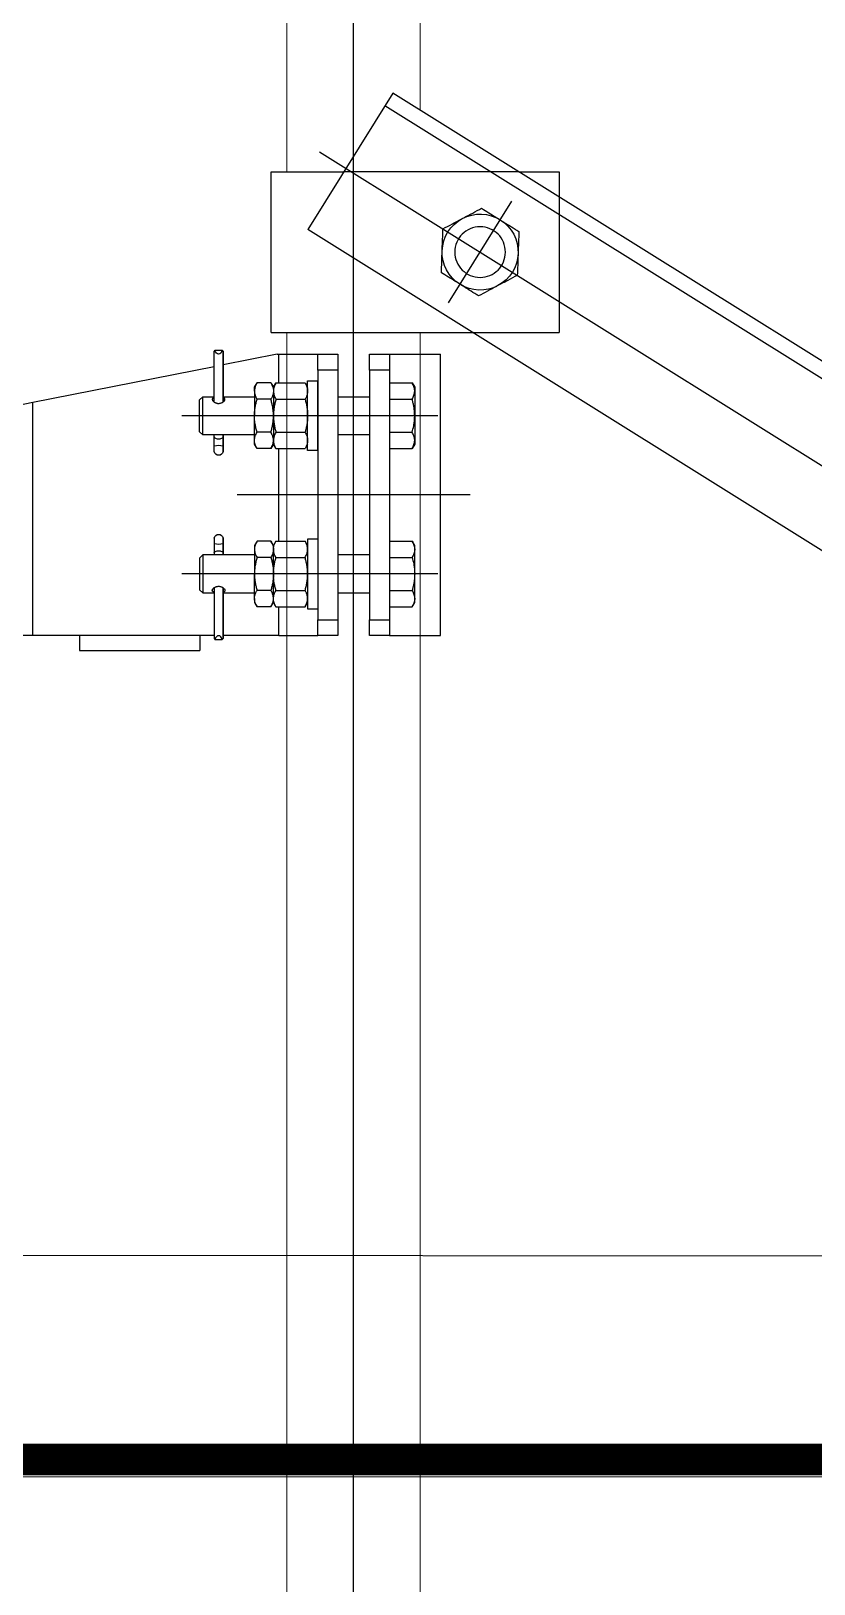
# Model space of a CAD drawing. Header units: millimetres. Extents: x -37020 to 35906, y -101 to 52234.
# Drawn here: x -51.4611 to -51.2138, y 321.0702 to 321.5609 of the extents above; entities that cross this region are included whole.
import ezdxf

# ---------------------------------------------------------------- set-up
doc = ezdxf.new("R2010")
doc.units = ezdxf.units.MM
for name, pattern in [('CENTER', [50.800000000000004, 31.75, -6.35, 6.35, -6.35]), ('DASHED2', [0.375, 0.25, -0.125]), ('HIDDEN', [9.524999999999999, 6.35, -3.175]), ('TRAZO_Y_PUNTO2', [12.7, 6.35, -3.175, 0, -3.175])]:
    doc.linetypes.add(name, pattern=pattern)
for name, color, linetype in [('Catenaria', 2, 'Continuous'), ('ME-RIELES', 240, 'TRAZO_Y_PUNTO2'), ('unifilar VIAS Ppales', 5, 'DASHED2')]:
    doc.layers.add(name, color=color, linetype=linetype)

# ---------------------------------------------------------------- blocks, each defined once
blk = doc.blocks.new('A$C31278')
at = {"layer": 'Catenaria', "color": 8, "linetype": 'CENTER'}
for p, q in [((2.337281304485259, 0.3682982777986581), (1.898913594789065, 1.069833260042287)), ((2.289498595990608, 0.4090366683799402), (2.321612442294736, 0.4291036267072741)), ((1.250464537357402, 0.3790701475436435), (2.808281387552142, 0.3790701475436435))]:
    blk.add_line(p, q, dxfattribs=at)
at = {"layer": 'Catenaria', "color": 8}
for p, q in [((1.931861420825953, 1.069943954008977), (2.355796832212491, 0.391505477084138)), ((1.927833192400158, 1.067426837523271), (2.351768603786695, 0.3889883605979776)), ((1.888780578851765, 1.043024056205013), (2.312715990238303, 0.3645855792797192)), ((2.330955525913851, 0.4440701475518836), (2.322950780643623, 0.4440701475518836)), ((2.330955525913851, 0.4312598773003629), (2.330955525913851, 0.4440701475518836)), ((2.280155530253069, 0.353060149297562), (2.280155530253069, 0.4166932076755074)), ((2.184396964628377, 0.3929268871443128), (2.184396964628377, 0.4065461470754599)), ((2.184396964628377, 0.4065461470754599), (2.273296964485326, 0.4065461470754599)), ((2.273296964485326, 0.3929268871443128), (2.273296964485326, 0.4065461470754599)), ((2.184396964628377, 0.3904461474166965), (2.184396964628377, 0.3929268871443128)), ((2.273296964485326, 0.3904461474166965), (2.273296964485326, 0.3929268871443128)), ((2.189396963585295, 0.3904461474166965), (2.184396964628377, 0.3904461474166965)), ((2.184396964628377, 0.3904461474166965), (2.184396964628377, 0.3840961474934375)), ((2.268296965528407, 0.3904461474166965), (2.189396963585295, 0.3904461474166965)), ((2.189396963585295, 0.3840961474934375), (2.189396963585295, 0.3904461474166965)), ((2.268296965528407, 0.3904461474166965), (2.268296965528407, 0.3840961474934375)), ((2.273296964485326, 0.3904461474166965), (2.268296965528407, 0.3904461474166965)), ((2.273296964485326, 0.3840961474934375), (2.273296964485326, 0.3904461474166965)), ((2.355796832212491, 0.391505477084138), (2.312715990238303, 0.3645855792797192)), ((2.184396964628377, 0.3840961474934375), (2.189396963585295, 0.3840961474934375)), ((2.268296965528407, 0.3840961474934375), (2.189396963585295, 0.3840961474934375)), ((2.268296965528407, 0.3840961474934375), (2.273296964485326, 0.3840961474934375)), ((2.189396963585295, 0.3740961472512936), (2.184396964628377, 0.3740961472512936)), ((2.184396964628377, 0.3740961472512936), (2.184396964628377, 0.3677461468623733)), ((2.189396963585295, 0.3677461468623733), (2.189396963585295, 0.3740961472512936)), ((2.268296965528407, 0.3740961472512936), (2.189396963585295, 0.3740961472512936)), ((2.273296964485326, 0.3740961472512936), (2.268296965528407, 0.3740961472512936)), ((2.268296965528407, 0.3740961472512936), (2.268296965528407, 0.3677461468623733)), ((2.273296964485326, 0.3677461468623733), (2.273296964485326, 0.3740961472512936)), ((2.330955525913851, 0.353060149297562), (2.330955525913851, 0.3759998144887504)), ((2.184396964628377, 0.3652654080660795), (2.184396964628377, 0.3677461468623733)), ((2.184396964628377, 0.3677461468623733), (2.189396963585295, 0.3677461468623733)), ((2.184396964628377, 0.3554846565248226), (2.184396964628377, 0.3652654080660795)), ((2.268296965528407, 0.3677461468623733), (2.189396963585295, 0.3677461468623733)), ((2.268296965528407, 0.3677461468623733), (2.273296964485326, 0.3677461468623733)), ((2.273296964485326, 0.3652654080660795), (2.273296964485326, 0.3677461468623733)), ((2.273296964485326, 0.3549801106491941), (2.273296964485326, 0.3652654080660795)), ((2.184396964628377, 0.3554846565248226), (2.184396964628377, 0.3378696873942317)), ((2.184396964628377, 0.3554846565248226), (2.193454660270163, 0.3554846565248226)), ((2.214239269961126, 0.3554846565248226), (2.243454659152576, 0.3554846565248226)), ((2.264239268843539, 0.3554846565248226), (2.273296964485326, 0.3554846565248226)), ((2.273296964485326, 0.3549801106491941), (2.269905654852664, 0.3378696873942317)), ((2.280155530253069, 0.353060149297562), (2.330955525913851, 0.353060149297562)), ((2.184396964628377, 0.3350226055772509), (2.184396964628377, 0.2777305563690788)), ((2.269341359286045, 0.3350226055772509), (2.257991849575319, 0.2777305563690788)), ((2.179636963773646, 0.292484659236834), (2.179636963773646, 0.3304846580149388)), ((2.184396964628377, 0.3304846580149388), (2.179636963773646, 0.3304846580149388)), ((2.184396964628377, 0.292484659236834), (2.179636963773646, 0.292484659236834)), ((2.184396964628377, 0.2777305563690788), (2.257991849575319, 0.2777305563690788)), ((2.184396964628377, 0.2777305563690788), (2.184396964628377, 0.2690703069570191)), ((2.257991849575319, 0.2777305563690788), (2.256275375504174, 0.2690703069570191))]:
    blk.add_line(p, q, dxfattribs=at)
at = {"layer": 'Catenaria', "color": 8, "linetype": 'HIDDEN'}
for p, q in [((2.322950780643623, 0.4440701475518836), (2.280155512371493, 0.4440701475518836)), ((2.280155530253069, 0.4166932076755074), (2.280155530253069, 0.4440701475518836)), ((2.330955525913851, 0.4312598773003629), (2.330955525913851, 0.3759998144887504)), ((2.228846964556851, 0.4159291643763936), (2.228846964556851, 0.3422631302387344)), ((2.203846965115645, 0.4057026839818718), (2.203846965115645, 0.3248550602093019)), ((2.253846963998058, 0.4057026839818718), (2.253846963998058, 0.3401498450189138)), ((2.253846963998058, 0.4057026839818718), (2.253846963998058, 0.3248550602093019))]:
    blk.add_line(p, q, dxfattribs=at)
at = {"layer": 'Catenaria', "color": 8, "linetype": 'Continuous', "lineweight": 15}
for p, q in [((2.280155530253069, 0.4001748485384269), (1.37263230391045, 0.4001748485388816)), ((2.618553187900943, 0.4001748485384269), (2.350379607690229, 0.4001748485384269)), ((2.280155530253069, 0.3579654465484055), (1.37263230391045, 0.3579654465488602)), ((2.618553187900943, 0.3579654465484055), (2.330955525913851, 0.3579654465484055))]:
    blk.add_line(p, q, dxfattribs=at)
at = {"layer": 'Catenaria', "color": 8, "linetype": 'Continuous'}
for p, q in [((2.193454660270163, 0.3975922989084211), (2.19484696511563, 0.3983961464855383)), ((2.193454660270163, 0.3904461464853739), (2.193454660270163, 0.3975922989084211)), ((2.19484696511563, 0.3983961464855383), (2.196052736481761, 0.3983961464855383)), ((2.196052736481761, 0.3983961464855383), (2.203846965115645, 0.3983961464855383)), ((2.198650812692904, 0.3904461464853739), (2.198650812692904, 0.3975922989084211)), ((2.203846965115645, 0.3983961464855383), (2.211641193749983, 0.3983961464855383)), ((2.209043117538386, 0.3904461464853739), (2.209043117538386, 0.3975922989084211)), ((2.211641193749983, 0.3983961464855383), (2.212846965115659, 0.3983961464855383)), ((2.212846965115659, 0.3983961464855383), (2.214239269961126, 0.3975922989084211)), ((2.214239269961126, 0.3904461464853739), (2.214239269961126, 0.3975922989084211)), ((2.244846963998043, 0.3983961464855383), (2.243454659152576, 0.3975922989084211)), ((2.243454659152576, 0.3904461464853739), (2.243454659152576, 0.3975922989084211)), ((2.246052735364174, 0.3983961464855383), (2.244846963998043, 0.3983961464855383)), ((2.253846963998058, 0.3983961464855383), (2.246052735364174, 0.3983961464855383)), ((2.248650811575317, 0.3904461464853739), (2.248650811575317, 0.3975922989084211)), ((2.261641192632396, 0.3983961464855383), (2.253846963998058, 0.3983961464855383)), ((2.259043116420798, 0.3904461464853739), (2.259043116420798, 0.3975922989084211)), ((2.262846963998072, 0.3983961464855383), (2.261641192632396, 0.3983961464855383)), ((2.264239268843539, 0.3975922989084211), (2.262846963998072, 0.3983961464855383)), ((2.264239268843539, 0.3904461464853739), (2.264239268843539, 0.3975922989084211)), ((2.197846965115787, 0.3740961461744519), (2.197846965115787, 0.3840961460964536)), ((2.209846965115503, 0.3840961460964536), (2.209846965115503, 0.3740961461744519)), ((2.247846963998199, 0.3840961460964536), (2.247846963998199, 0.3740961461744519)), ((2.25984696399837, 0.3740961461744519), (2.25984696399837, 0.3840961460964536)), ((2.192810665115758, 0.3645711464855594), (2.192810665115758, 0.3677461464853877)), ((2.214883265115532, 0.3677461464853877), (2.192810665115758, 0.3677461464853877)), ((2.214883265115532, 0.3645711464855594), (2.192810665115758, 0.3645711464855594)), ((2.193454660270163, 0.3637672989084422), (2.19484696511563, 0.3645711464855594)), ((2.193454660270163, 0.3545749940626592), (2.193454660270163, 0.3637672989084422)), ((2.198650812692904, 0.3545749940626592), (2.198650812692904, 0.3637672989084422)), ((2.209043117538386, 0.3545749940626592), (2.209043117538386, 0.3637672989084422)), ((2.212846965115659, 0.3645711464855594), (2.214239269961126, 0.3637672989084422)), ((2.214239269961126, 0.3545749940626592), (2.214239269961126, 0.3637672989084422)), ((2.214883265115532, 0.3677461464853877), (2.214883265115532, 0.3645711464855594)), ((2.242810663998171, 0.3677461464853877), (2.264883263997945, 0.3677461464853877)), ((2.242810663998171, 0.3677461464853877), (2.242810663998171, 0.3645711464855594)), ((2.242810663998171, 0.3645711464855594), (2.264883263997945, 0.3645711464855594)), ((2.244846963998043, 0.3645711464855594), (2.243454659152576, 0.3637672989084422)), ((2.243454659152576, 0.3545749940626592), (2.243454659152576, 0.3637672989084422)), ((2.248650811575317, 0.3545749940626592), (2.248650811575317, 0.3637672989084422)), ((2.259043116420798, 0.3545749940626592), (2.259043116420798, 0.3637672989084422)), ((2.264239268843539, 0.3637672989084422), (2.262846963998072, 0.3645711464855594)), ((2.264239268843539, 0.3545749940626592), (2.264239268843539, 0.3637672989084422)), ((2.264883263997945, 0.3645711464855594), (2.264883263997945, 0.3677461464853877)), ((2.19484696511563, 0.353771146485542), (2.193454660270163, 0.3545749940626592)), ((2.193454660270163, 0.3529672989084247), (2.19484696511563, 0.353771146485542)), ((2.19484696511563, 0.353771146485542), (2.196052736481761, 0.353771146485542)), ((2.196052736481761, 0.353771146485542), (2.203846965115645, 0.353771146485542)), ((2.203846965115645, 0.353771146485542), (2.211641193749983, 0.353771146485542)), ((2.211641193749983, 0.353771146485542), (2.212846965115659, 0.353771146485542)), ((2.214239269961126, 0.3545749940626592), (2.212846965115659, 0.353771146485542)), ((2.212846965115659, 0.353771146485542), (2.214239269961126, 0.3529672989084247)), ((2.243454659152576, 0.3545749940626592), (2.244846963998043, 0.353771146485542)), ((2.244846963998043, 0.353771146485542), (2.243454659152576, 0.3529672989084247)), ((2.246052735364174, 0.353771146485542), (2.244846963998043, 0.353771146485542)), ((2.253846963998058, 0.353771146485542), (2.246052735364174, 0.353771146485542)), ((2.261641192632396, 0.353771146485542), (2.253846963998058, 0.353771146485542)), ((2.262846963998072, 0.353771146485542), (2.261641192632396, 0.353771146485542)), ((2.262846963998072, 0.353771146485542), (2.264239268843539, 0.3545749940626592)), ((2.264239268843539, 0.3529672989084247), (2.262846963998072, 0.353771146485542)), ((2.193454660270163, 0.3529672989084247), (2.193454660270163, 0.3485749940628011)), ((2.19484696511563, 0.3477711464856839), (2.193454660270163, 0.3485749940628011)), ((2.198650812692904, 0.3529672989084247), (2.198650812692904, 0.3485749940628011)), ((2.209043117538386, 0.3529672989084247), (2.209043117538386, 0.3485749940628011)), ((2.214239269961126, 0.3485749940628011), (2.212846965115659, 0.3477711464856839)), ((2.214239269961126, 0.3529672989084247), (2.214239269961126, 0.3485749940628011)), ((2.243454659152576, 0.3529672989084247), (2.243454659152576, 0.3485749940628011)), ((2.243454659152576, 0.3485749940628011), (2.244846963998043, 0.3477711464856839)), ((2.248650811575317, 0.3529672989084247), (2.248650811575317, 0.3485749940628011)), ((2.259043116420798, 0.3529672989084247), (2.259043116420798, 0.3485749940628011)), ((2.262846963998072, 0.3477711464856839), (2.264239268843539, 0.3485749940628011)), ((2.264239268843539, 0.3529672989084247), (2.264239268843539, 0.3485749940628011)), ((2.196052736481761, 0.3477711464856839), (2.19484696511563, 0.3477711464856839)), ((2.196052736481761, 0.3477711464856839), (2.203846965115645, 0.3477711464856839)), ((2.197846965115787, 0.3378738843534848), (2.197846965115787, 0.3477711464856839)), ((2.211641193749983, 0.3477711464856839), (2.203846965115645, 0.3477711464856839)), ((2.209846965115503, 0.3477711464856839), (2.209846965115503, 0.3314101464857231)), ((2.212846965115659, 0.3477711464856839), (2.211641193749983, 0.3477711464856839)), ((2.244846963998043, 0.3477711464856839), (2.246052735364174, 0.3477711464856839)), ((2.246052735364174, 0.3477711464856839), (2.253846963998058, 0.3477711464856839)), ((2.247846963998199, 0.3477711464856839), (2.247846963998199, 0.3314101464857231)), ((2.261641192632396, 0.3477711464856839), (2.253846963998058, 0.3477711464856839)), ((2.25984696399837, 0.3378738843534848), (2.25984696399837, 0.3477711464856839)), ((2.261641192632396, 0.3477711464856839), (2.262846963998072, 0.3477711464856839)), ((2.183166432248527, 0.3352808322174496), (2.183166432248527, 0.3376114607535783)), ((2.19949516431916, 0.3378696873942317), (2.183480472873725, 0.3378696873942317)), ((2.199493047741726, 0.3350226055772509), (2.183480472873725, 0.3350226055772509)), ((2.183503866992851, 0.3378738843534848), (2.199492449419267, 0.3378738843534848)), ((2.199490216218692, 0.3350184086175432), (2.183503866992851, 0.3350184086175432)), ((2.197846965115787, 0.3314101464857231), (2.197846965115787, 0.3350184086175432)), ((2.209846965115503, 0.3378738843534848), (2.210563810743224, 0.3378738843534848)), ((2.210585679595624, 0.3378696873942317), (2.209846965115503, 0.3378696873942317)), ((2.210585679595624, 0.3350226055772509), (2.209846965115503, 0.3350226055772509)), ((2.210563810743224, 0.3350184086175432), (2.209846965115503, 0.3350184086175432)), ((2.210563810743224, 0.3378738843534848), (2.213393829576944, 0.3378738843534848)), ((2.210585679595624, 0.3378696873942317), (2.210563810743224, 0.3378738843534848)), ((2.210563810743224, 0.3350184086175432), (2.210585679595624, 0.3350226055772509)), ((2.213393829576944, 0.3350184086175432), (2.210563810743224, 0.3350184086175432)), ((2.213387256977057, 0.3378696873942317), (2.210585679595624, 0.3378696873942317)), ((2.210732511071001, 0.3377796692238917), (2.210585679595624, 0.3378696873942317)), ((2.210585679595624, 0.3350226055772509), (2.210732511071001, 0.3351126237471362)), ((2.213387256977057, 0.3350226055772509), (2.210585679595624, 0.3350226055772509)), ((2.21086656776879, 0.3376298146044974), (2.210732511071001, 0.3377796692238917)), ((2.210732511071001, 0.3351126237471362), (2.21086656776879, 0.3352624783669853)), ((2.210981834435188, 0.3374268476563884), (2.21086656776879, 0.3376298146044974)), ((2.21086656776879, 0.3352624783669853), (2.210981834435188, 0.3354654453146395)), ((2.211073138944357, 0.3371798757029865), (2.210981834435188, 0.3374268476563884)), ((2.210981834435188, 0.3354654453146395), (2.211073138944357, 0.3357124172684962)), ((2.211136384375095, 0.336899980612543), (2.211073138944357, 0.3371798757029865)), ((2.211073138944357, 0.3357124172684962), (2.211136384375095, 0.3359923123584849)), ((2.211168732843817, 0.3365997215482821), (2.211136384375095, 0.336899980612543)), ((2.211136384375095, 0.3359923123584849), (2.211168732843817, 0.3362925714227458)), ((2.211168732843817, 0.3362925714227458), (2.211168732843817, 0.3365997215482821)), ((2.213387256977057, 0.3378696873942317), (2.213393829576944, 0.3378738843534848)), ((2.215182531553182, 0.3378696873942317), (2.213387256977057, 0.3378696873942317)), ((2.215182531553182, 0.3350226055772509), (2.213387256977057, 0.3350226055772509)), ((2.213393829576944, 0.3350184086175432), (2.213387256977057, 0.3350226055772509)), ((2.213393829576944, 0.3378738843534848), (2.215138793848382, 0.3378738843534848)), ((2.215138793848382, 0.3350184086175432), (2.213393829576944, 0.3350184086175432)), ((2.24251139756052, 0.3378696873942317), (2.2443066721371, 0.3378696873942317)), ((2.24251139756052, 0.3350226055772509), (2.2443066721371, 0.3350226055772509)), ((2.244300099537213, 0.3378738843534848), (2.242555135265775, 0.3378738843534848)), ((2.242555135265775, 0.3350184086175432), (2.244300099537213, 0.3350184086175432)), ((2.2443066721371, 0.3378696873942317), (2.244300099537213, 0.3378738843534848)), ((2.247130118370478, 0.3378738843534848), (2.244300099537213, 0.3378738843534848)), ((2.244300099537213, 0.3350184086175432), (2.2443066721371, 0.3350226055772509)), ((2.244300099537213, 0.3350184086175432), (2.247130118370478, 0.3350184086175432)), ((2.2443066721371, 0.3378696873942317), (2.247108249518078, 0.3378696873942317)), ((2.2443066721371, 0.3350226055772509), (2.247108249518078, 0.3350226055772509)), ((2.246525196269886, 0.3365997215482821), (2.246557544738607, 0.336899980612543)), ((2.246525196269886, 0.3362925714227458), (2.246525196269886, 0.3365997215482821)), ((2.246557544738607, 0.3359923123584849), (2.246525196269886, 0.3362925714227458)), ((2.246557544738607, 0.336899980612543), (2.246620790169345, 0.3371798757029865)), ((2.246620790169345, 0.3357124172684962), (2.246557544738607, 0.3359923123584849)), ((2.246620790169345, 0.3371798757029865), (2.246712094678969, 0.3374268476563884)), ((2.246712094678969, 0.3354654453146395), (2.246620790169345, 0.3357124172684962)), ((2.246712094678969, 0.3374268476563884), (2.246827361345368, 0.3376298146044974)), ((2.246827361345368, 0.3352624783669853), (2.246712094678969, 0.3354654453146395)), ((2.246827361345368, 0.3376298146044974), (2.246961418042702, 0.3377796692238917)), ((2.246961418042702, 0.3351126237471362), (2.246827361345368, 0.3352624783669853)), ((2.246961418042702, 0.3377796692238917), (2.247108249518078, 0.3378696873942317)), ((2.247108249518078, 0.3350226055772509), (2.246961418042702, 0.3351126237471362)), ((2.247108249518078, 0.3378696873942317), (2.247130118370478, 0.3378738843534848)), ((2.247108249518078, 0.3378696873942317), (2.247846963998199, 0.3378696873942317)), ((2.247130118370478, 0.3350184086175432), (2.247108249518078, 0.3350226055772509)), ((2.247108249518078, 0.3350226055772509), (2.247846963998199, 0.3350226055772509)), ((2.247846963998199, 0.3378738843534848), (2.247130118370478, 0.3378738843534848)), ((2.247130118370478, 0.3350184086175432), (2.247846963998199, 0.3350184086175432)), ((2.258198764794543, 0.3378696873942317), (2.274213456240432, 0.3378696873942317)), ((2.258200881371977, 0.3350226055772509), (2.274213456240432, 0.3350226055772509)), ((2.274190062120852, 0.3378738843534848), (2.25820147969489, 0.3378738843534848)), ((2.258203712895011, 0.3350184086175432), (2.274190062120852, 0.3350184086175432)), ((2.25984696399837, 0.3314101464857231), (2.25984696399837, 0.3350184086175432)), ((2.274527496865176, 0.3352808322174496), (2.274527496865176, 0.3376114607535783)), ((2.198810965115626, 0.3304461464854285), (2.197846965115787, 0.3314101464857231)), ((2.209846965115503, 0.3314101464857231), (2.197846965115787, 0.3314101464857231)), ((2.208882965115663, 0.3304461464854285), (2.198810965115626, 0.3304461464854285)), ((2.209846965115503, 0.3314101464857231), (2.208882965115663, 0.3304461464854285)), ((2.247846963998199, 0.3314101464857231), (2.248810963998039, 0.3304461464854285)), ((2.247846963998199, 0.3314101464857231), (2.25984696399837, 0.3314101464857231)), ((2.248810963998039, 0.3304461464854285), (2.258882963998076, 0.3304461464854285)), ((2.258882963998076, 0.3304461464854285), (2.25984696399837, 0.3314101464857231))]:
    blk.add_line(p, q, dxfattribs=at)
at = {"layer": 'Catenaria', "color": 8, "linetype": 'HIDDEN'}
blk.add_circle((2.305555519142672, 0.4190701475436072), 0.008, dxfattribs=at)
at = {"layer": 'Catenaria', "color": 8}
for start, end in [(92.00000000375361, 152.0000000064883), (32.00000001219472, 92.00000000375361), (152.0000000064883, 212.0000000121947), (332.0000000064883, 32.00000001219472), (212.0000000121947, 272.0000000037536), (272.0000000037536, 332.0000000064883)]:
    blk.add_arc((2.305555519142672, 0.4190701475436072), 0.012, start, end, dxfattribs=at)
at = {"layer": 'Catenaria', "color": 8, "linetype": 'Continuous'}
for centre, radius, start, end in [((2.218204082248121, 0.3364461464857413), 0.005022775568626001, 163.5357407267566, 196.4642592732434), ((2.215138793848382, 0.3376438843533833), 0.0002299999999999898, 79.03764866064351, 90), ((2.215138793848382, 0.3352484086176446), 0.0002300000000000002, 270, 280.9623513393565), ((2.214906793848058, 0.3364461464857413), 0.001450000000000012, 280.9623513664669, 79.03764863353308), ((2.242787135265644, 0.3364461464857413), 0.001450000000000012, 100.9623513664669, 259.0376486335331), ((2.242555135265775, 0.3376438843533833), 0.0002299999999999898, 90, 100.9623513393565), ((2.242555135265775, 0.3352484086176446), 0.0002300000000000002, 259.0376486606435, 270), ((2.239489846865581, 0.3364461464857413), 0.005022775568626001, 343.5357407267566, 16.46425927324342)]:
    blk.add_arc(centre, radius, start, end, dxfattribs=at)
at = {"layer": 'Catenaria', "color": 8, "linetype": 'Continuous', "extrusion": (0, 0, -1)}
for centre, major_axis, ratio, start_param, end_param in [((2.183627957539557, 0.3364461464857413), (1.039991425672866e-14, 0.001450000000003074), 0.5348730457427162, -0.6373676366212608, -0.1913291252886118), ((2.181444649580044, 0.3364461464857413), (0.002893353795624534, 1.771609720988949e-19), 0.5011485294998178, -0.9334286901803795, 0.9334286901803798), ((2.183627957539557, 0.3364461464857413), (-1.49230517833994e-14, 0.001450000000003885), 0.5348730457459323, 3.332921778882963, 3.778960290213478), ((2.183503866992851, 0.3376438843533833), (-1.256304554473561e-15, 0.0002299999999995635), 0.5348730457384715, -0.1913291252645533, 1.021205342510711e-11), ((2.183503866992851, 0.3352484086176446), (1.256269579996173e-15, 0.0002299999999995634), 0.5348730457384714, 3.141592653579581, 3.332921778854346)]:
    blk.add_ellipse(centre, major_axis=major_axis, ratio=ratio, start_param=start_param, end_param=end_param, dxfattribs=at)
at = {"layer": 'Catenaria', "color": 8, "linetype": 'Continuous'}
for centre, major_axis, ratio, start_param, end_param in [((2.276249279534113, 0.3364461464857413), (-0.002893353795624534, 1.771609720988949e-19), 0.5011485294998178, -0.9334286901803795, 0.9334286901803798), ((2.274190062120852, 0.3376438843533833), (1.256304554473561e-15, 0.0002299999999995635), 0.5348730457384715, -0.1913291252645533, 1.021205342510711e-11), ((2.274190062120852, 0.3352484086176446), (-1.256269579996173e-15, 0.0002299999999995634), 0.5348730457384714, 3.141592653579581, 3.332921778854346), ((2.274065971574146, 0.3364461464857413), (-1.039991425672866e-14, 0.001450000000003074), 0.5348730457427162, -0.6373676366212608, -0.1913291252886118), ((2.274065971574146, 0.3364461464857413), (1.49230517833994e-14, 0.001450000000003885), 0.5348730457459323, 3.332921778882963, 3.778960290213478)]:
    blk.add_ellipse(centre, major_axis=major_axis, ratio=ratio, start_param=start_param, end_param=end_param, dxfattribs=at)
at = {"layer": 'Catenaria', "color": 8}
for points, knots in [([(2.298212736936875, 0.4308210555896039), (2.297684507943814, 0.4298275814421686), (2.29661836772766, 0.4278224231552485), (2.295516220522131, 0.4257496249715587), (2.294960142303808, 0.4247038137450545)], [0, 0, 0, 0, 0.4954592132437465, 1, 1, 1, 1]), ([(2.305136719545771, 0.4310628449711658), (2.304972583484414, 0.4310571062337658), (2.303729708645278, 0.431013651235844), (2.30138634145851, 0.4309318786631593), (2.299277047893156, 0.4308582215976458), (2.298212736936875, 0.4308210555896039)], [0, 0, 0, 0, 0.07009669517317975, 0.5307877992484209, 1, 1, 1, 1]), ([(2.312060703734915, 0.4313046353399841), (2.310936219903851, 0.4312653637812218), (2.308666631839969, 0.4311861005153332), (2.306320462372241, 0.4311041782548273), (2.305136719545771, 0.4310628449711658)], [0, 0, 0, 0, 0.4954572368277783, 1, 1, 1, 1]), ([(2.315732093290535, 0.425429183864253), (2.315245820968357, 0.4262073822524144), (2.31426594926279, 0.4277755047764913), (2.313042658659924, 0.4297331789675809), (2.312313816269125, 0.4308995706119276), (2.312060703734915, 0.4313046353399841)], [0, 0, 0, 0, 0.39136865632251, 0.7886343828554023, 1, 1, 1, 1]), ([(2.294960142303808, 0.4247038137450545), (2.29488303764947, 0.4245587962177524), (2.294299199595116, 0.4234607204698477), (2.293198380310969, 0.4213903937893519), (2.292207519903059, 0.4195268713815494), (2.291707550829869, 0.4185865738750181)], [0, 0, 0, 0, 0.07009882687025991, 0.530789782491464, 0.9999999999999999, 0.9999999999999999, 0.9999999999999999, 0.9999999999999999]), ([(2.319403482846155, 0.4195537323885219), (2.318473956582693, 0.4210412853640264), (2.31726305762686, 0.4229791287743865), (2.316020761615619, 0.4249672179762456), (2.315732093290535, 0.425429183864253)], [0, 0, 0, 0, 0.7676332188987283, 1, 1, 1, 1]), ([(2.291707550829869, 0.4185865738750181), (2.29196066429995, 0.4181815076485691), (2.292682860618697, 0.4170257519435836), (2.293905879455451, 0.4150685126692224), (2.294885764454648, 0.4135003688702454), (2.29537894038549, 0.412711122399287)], [0, 0, 0, 0, 0.2113661542321986, 0.6030807377820873, 1, 1, 1, 1]), ([(2.316150888213087, 0.4134364905444272), (2.31622799356137, 0.4135815086178809), (2.316811832061376, 0.4146795794599711), (2.317912687371063, 0.4167498874744524), (2.318903523660083, 0.418613423644274), (2.319403482846155, 0.4195537323885219)], [0, 0, 0, 0, 0.07009914222816335, 0.5307877990151687, 1, 1, 1, 1]), ([(2.29537894038549, 0.412711122399287), (2.295667608710573, 0.4122491565108248), (2.296909904721815, 0.4102610673094205), (2.298120803677648, 0.4083232238986056), (2.29905032994111, 0.4068356709235559)], [0, 0, 0, 0, 0.2323667811012716, 1, 1, 1, 1]), ([(2.312898295159812, 0.4073192496871343), (2.313426533205075, 0.4083127133758353), (2.314492695944409, 0.4103178585514797), (2.315594819665876, 0.412390669022443), (2.316150888213087, 0.4134364905444272)], [0, 0, 0, 0, 0.4954572370511186, 1, 1, 1, 1]), ([(2.305974310971123, 0.407077459318316), (2.306138452842333, 0.4070831893754985), (2.307381334994716, 0.4071265773659434), (2.309724700836341, 0.4072084127910784), (2.311833988824674, 0.4072820790852347), (2.312898295159812, 0.4073192496871343)], [0, 0, 0, 0, 0.0700990245693418, 0.530789771519508, 1, 1, 1, 1]), ([(2.29905032994111, 0.4068356709235559), (2.300174812981368, 0.4068749419111555), (2.30244439996477, 0.4069542040424494), (2.304790568401131, 0.407036126118328), (2.305974310971123, 0.407077459318316)], [0, 0, 0, 0, 0.4954571241761852, 1, 1, 1, 1])]:
    blk.add_open_spline(points, degree=3, knots=knots, dxfattribs=at)
at = {"layer": 'Catenaria', "color": 8, "linetype": 'Continuous'}
for points, knots in [([(2.196052736481761, 0.3983961464855383), (2.195991147571021, 0.3983952415392196), (2.195727032200011, 0.3983913608035436), (2.195260753371258, 0.3983304747998773), (2.19465474945082, 0.3981644466398393), (2.194051452470376, 0.3979197905005094), (2.193653603824259, 0.3977014698075436), (2.193454660270163, 0.3975922989084211)], [0, 0, 0, 0, 0.07005589140427199, 0.3004248255043466, 0.5308296948943553, 0.7653921689617876, 1, 1, 1, 1]), ([(2.198650812692904, 0.3975922989084211), (2.198440718418624, 0.397707370988428), (2.198020578104206, 0.3979374887294398), (2.197375084054784, 0.3981905696082322), (2.196718351627169, 0.3983625953164847), (2.196274594986335, 0.3983849634282706), (2.196052736481761, 0.3983961464855383)], [0, 0, 0, 0, 0.2477111816679853, 0.4953654927331224, 0.7477052806358122, 0.9999999999999999, 0.9999999999999999, 0.9999999999999999, 0.9999999999999999]), ([(2.203846965115645, 0.3983961464855383), (2.203496194593754, 0.3983891704542657), (2.202794627483399, 0.3983752178733084), (2.201741540480725, 0.3982661716077018), (2.200691937847296, 0.3980956438449539), (2.199658483911207, 0.3978711475506316), (2.198982996860195, 0.3976842228435089), (2.198650812692904, 0.3975922989084211)], [0, 0, 0, 0, 0.1994570499693074, 0.3989289220646544, 0.6014541871319647, 0.8040071844687409, 1, 1, 1, 1]), ([(2.209043117538386, 0.3975922989084211), (2.208383484433398, 0.3977681852566093), (2.207390600763119, 0.398032930433601), (2.206036248430337, 0.3982533193707241), (2.204965749100666, 0.3983723459591602), (2.204234035579248, 0.3983879121160498), (2.203846965115645, 0.3983961464855383)], [0, 0, 0, 0, 0.3879448008199223, 0.58393682012908, 0.7799059833650954, 1, 1, 1, 1]), ([(2.211641193749983, 0.3983961464855383), (2.211579604839244, 0.3983952415392196), (2.211315489468234, 0.3983913608035436), (2.210849210639481, 0.3983304747998773), (2.210243206718587, 0.3981644466398393), (2.209639909738598, 0.3979197905005094), (2.209242061092482, 0.3977014698075436), (2.209043117538386, 0.3975922989084211)], [0, 0, 0, 0, 0.07005589140426854, 0.3004248255043437, 0.5308296948943534, 0.7653921689617866, 1, 1, 1, 1]), ([(2.214239269961126, 0.3975922989084211), (2.214029175686846, 0.397707370988428), (2.213609035372428, 0.3979374887294398), (2.212963541322551, 0.3981905696082322), (2.212306808894937, 0.3983625953164847), (2.211863052254557, 0.3983849634282706), (2.211641193749983, 0.3983961464855383)], [0, 0, 0, 0, 0.247711181667985, 0.495365492733121, 0.7477052806358114, 1, 1, 1, 1]), ([(2.243454659152576, 0.3975922989084211), (2.243664753427311, 0.397707370988428), (2.244084893741729, 0.3979374887294398), (2.244730387791151, 0.3981905696082322), (2.245387120218766, 0.3983625953164847), (2.2458308768596, 0.3983849634282706), (2.246052735364174, 0.3983961464855383)], [0, 0, 0, 0, 0.247711181667985, 0.495365492733121, 0.7477052806358114, 1, 1, 1, 1]), ([(2.246052735364174, 0.3983961464855383), (2.246114324274913, 0.3983952415392196), (2.246378439645923, 0.3983913608035436), (2.246844718474222, 0.3983304747998773), (2.247450722395115, 0.3981644466398393), (2.248054019375559, 0.3979197905005094), (2.24845186802122, 0.3977014698075436), (2.248650811575317, 0.3975922989084211)], [0, 0, 0, 0, 0.07005589140426854, 0.3004248255043437, 0.5308296948943534, 0.7653921689617866, 1, 1, 1, 1]), ([(2.248650811575317, 0.3975922989084211), (2.249310444680304, 0.3977681852566093), (2.250303328351038, 0.398032930433601), (2.25165768068382, 0.3982533193707241), (2.252728180013037, 0.3983723459591602), (2.253459893534455, 0.3983879121160498), (2.253846963998058, 0.3983961464855383)], [0, 0, 0, 0, 0.3879448008199223, 0.58393682012908, 0.7799059833650954, 1, 1, 1, 1]), ([(2.253846963998058, 0.3983961464855383), (2.254197734519948, 0.3983891704542657), (2.254899301630303, 0.3983752178733084), (2.255952388633432, 0.3982661716077018), (2.257001991266861, 0.3980956438449539), (2.25803544520295, 0.3978711475506316), (2.258710932253507, 0.3976842228435089), (2.259043116420798, 0.3975922989084211)], [0, 0, 0, 0, 0.1994570499693074, 0.3989289220646544, 0.6014541871319647, 0.8040071844687409, 1, 1, 1, 1]), ([(2.259043116420798, 0.3975922989084211), (2.259253210695078, 0.397707370988428), (2.259673351009496, 0.3979374887294398), (2.260318845059373, 0.3981905696082322), (2.260975577486988, 0.3983625953164847), (2.261419334127822, 0.3983849634282706), (2.261641192632396, 0.3983961464855383)], [0, 0, 0, 0, 0.2477111816679853, 0.4953654927331224, 0.7477052806358122, 0.9999999999999999, 0.9999999999999999, 0.9999999999999999, 0.9999999999999999]), ([(2.261641192632396, 0.3983961464855383), (2.261702781542681, 0.3983952415392196), (2.261966896913691, 0.3983913608035436), (2.262433175742444, 0.3983304747998773), (2.263039179663338, 0.3981644466398393), (2.263642476643327, 0.3979197905005094), (2.264040325289443, 0.3977014698075436), (2.264239268843539, 0.3975922989084211)], [0, 0, 0, 0, 0.07005589140427199, 0.3004248255043466, 0.5308296948943553, 0.7653921689617876, 1, 1, 1, 1]), ([(2.193454660270163, 0.3637672989084422), (2.193664376364723, 0.3638822038315084), (2.194084508548258, 0.3641123972092828), (2.194729301453663, 0.3643650045728464), (2.195386361888268, 0.3645381192045534), (2.195830138339261, 0.3645601139351129), (2.196052736481761, 0.3645711464855594)], [0, 0, 0, 0, 0.2472686137512649, 0.4953625653849102, 0.7468740051198237, 1, 1, 1, 1]), ([(2.196052736481761, 0.3645711464855594), (2.196114323997335, 0.3645702280746264), (2.196445373493134, 0.3645652913669437), (2.196911680880476, 0.3644922594999116), (2.197444796014679, 0.36433380823064), (2.197983403865237, 0.3641282451058032), (2.198381753811191, 0.3639128105892269), (2.198650812692904, 0.3637672989084422)], [0, 0, 0, 0, 0.0700594622989529, 0.3765884938180509, 0.5308210786967795, 0.6831008584233917, 1, 1, 1, 1]), ([(2.198650812692904, 0.3637672989084422), (2.199070244882023, 0.3638822038315084), (2.199910509248639, 0.3641123972092828), (2.201200095059448, 0.3643650045728464), (2.202514215929114, 0.3645381192045534), (2.203401768830645, 0.3645601139351129), (2.203846965115645, 0.3645711464855594)], [0, 0, 0, 0, 0.247268613751265, 0.4953625653849105, 0.7468740051198236, 1, 1, 1, 1]), ([(2.203846965115645, 0.3645711464855594), (2.203970142526032, 0.364570236115469), (2.204497297144371, 0.3645663400611738), (2.205429899685896, 0.3645060500730324), (2.206641223436691, 0.3643396172465145), (2.207848912505597, 0.3640949986520354), (2.208644608166651, 0.3638766531776128), (2.209043117538386, 0.3637672989084422)], [0, 0, 0, 0, 0.07005562129743621, 0.2998126381597896, 0.5308312887040133, 0.765025577630133, 1, 1, 1, 1]), ([(2.209043117538386, 0.3637672989084422), (2.209261279701423, 0.3638864125896362), (2.209792498244951, 0.3641764509507084), (2.210497929371286, 0.3644259616248746), (2.211148300727473, 0.3645529028308374), (2.211476899250556, 0.3645650653847952), (2.211641193749983, 0.3645711464855594)], [0, 0, 0, 0, 0.2571981756559962, 0.6262701021121966, 0.8131404674005268, 1, 1, 1, 1]), ([(2.211641193749983, 0.3645711464855594), (2.211877137241572, 0.3645580861279996), (2.212433026348208, 0.364527315579835), (2.213305144230617, 0.3642630215313147), (2.213926857742081, 0.3639330900855384), (2.214239269961126, 0.3637672989084422)], [0, 0, 0, 0, 0.2684065359321948, 0.6323728964502883, 1, 1, 1, 1]), ([(2.246052735364174, 0.3645711464855594), (2.24581679187213, 0.3645580861279996), (2.245260902765494, 0.364527315579835), (2.244388784883085, 0.3642630215313147), (2.243767071371622, 0.3639330900855384), (2.243454659152576, 0.3637672989084422)], [0, 0, 0, 0, 0.2684065359321948, 0.6323728964502883, 1, 1, 1, 1]), ([(2.248650811575317, 0.3637672989084422), (2.24843264941228, 0.3638864125896362), (2.247901430869206, 0.3641764509507084), (2.247195999742416, 0.3644259616248746), (2.24654562838623, 0.3645529028308374), (2.246217029863146, 0.3645650653847952), (2.246052735364174, 0.3645711464855594)], [0, 0, 0, 0, 0.2571981756559962, 0.6262701021121966, 0.8131404674005268, 1, 1, 1, 1]), ([(2.253846963998058, 0.3645711464855594), (2.253723786588125, 0.364570236115469), (2.253196631969331, 0.3645663400611738), (2.252264029427806, 0.3645060500730324), (2.251052705677012, 0.3643396172465145), (2.249845016608106, 0.3640949986520354), (2.249049320947051, 0.3638766531776128), (2.248650811575317, 0.3637672989084422)], [0, 0, 0, 0, 0.07005562129743621, 0.2998126381597896, 0.5308312887040133, 0.765025577630133, 1, 1, 1, 1]), ([(2.259043116420798, 0.3637672989084422), (2.258623684232134, 0.3638822038315084), (2.257783419865518, 0.3641123972092828), (2.256493834054254, 0.3643650045728464), (2.255179713184589, 0.3645381192045534), (2.254292160283057, 0.3645601139351129), (2.253846963998058, 0.3645711464855594)], [0, 0, 0, 0, 0.247268613751265, 0.4953625653849105, 0.7468740051198236, 1, 1, 1, 1]), ([(2.261641192632396, 0.3645711464855594), (2.261579605116822, 0.3645702280746264), (2.261248555620568, 0.3645652913669437), (2.260782248233681, 0.3644922594999116), (2.260249133099023, 0.36433380823064), (2.259710525248465, 0.3641282451058032), (2.259312175302512, 0.3639128105892269), (2.259043116420798, 0.3637672989084422)], [0, 0, 0, 0, 0.0700594622989529, 0.3765884938180509, 0.5308210786967795, 0.6831008584233917, 1, 1, 1, 1]), ([(2.264239268843539, 0.3637672989084422), (2.26402955274898, 0.3638822038315084), (2.263609420565899, 0.3641123972092828), (2.262964627660494, 0.3643650045728464), (2.262307567225434, 0.3645381192045534), (2.261863790774896, 0.3645601139351129), (2.261641192632396, 0.3645711464855594)], [0, 0, 0, 0, 0.2472686137512649, 0.4953625653849102, 0.7468740051198237, 1, 1, 1, 1]), ([(2.193454660270163, 0.3545749940626592), (2.193664376364723, 0.3544600891400478), (2.194084508548258, 0.3542298957618186), (2.194729301453663, 0.353977288398255), (2.195386361888268, 0.353804173766548), (2.195830138339261, 0.3537821790359885), (2.196052736481761, 0.353771146485542)], [0, 0, 0, 0, 0.2472686137512649, 0.4953625653849102, 0.7468740051198235, 1, 1, 1, 1]), ([(2.193454660270163, 0.3529672989084247), (2.193672822433655, 0.3530864125896187), (2.194204040976729, 0.3533764509506909), (2.194909472103063, 0.3536259616248572), (2.195559843459705, 0.3537529028308199), (2.195888441982333, 0.3537650653847777), (2.196052736481761, 0.353771146485542)], [0, 0, 0, 0, 0.2571981756559953, 0.6262701021121961, 0.8131404674005265, 1, 1, 1, 1]), ([(2.196052736481761, 0.353771146485542), (2.196114325186954, 0.3537720568556324), (2.196377902495897, 0.3537759529099276), (2.196844203766886, 0.353836242898069), (2.197449865642284, 0.3540026757245869), (2.198053710176737, 0.354247294319066), (2.198451558007037, 0.3544656397934887), (2.198650812692904, 0.3545749940626592)], [0, 0, 0, 0, 0.07005562129744335, 0.299812638159795, 0.5308312887040171, 0.7650255776301353, 1, 1, 1, 1]), ([(2.196052736481761, 0.353771146485542), (2.196288679973804, 0.3537580861279821), (2.196844569079985, 0.3537273155802723), (2.197716686962849, 0.3534630215312973), (2.198338400474313, 0.353133090085521), (2.198650812692904, 0.3529672989084247)], [0, 0, 0, 0, 0.2684065359321924, 0.6323728964502872, 1, 1, 1, 1]), ([(2.198650812692904, 0.3545749940626592), (2.199070244882023, 0.3544600891400478), (2.199910509248639, 0.3542298957618186), (2.201200095059448, 0.353977288398255), (2.202514215929114, 0.353804173766548), (2.203401768830645, 0.3537821790359885), (2.203846965115645, 0.353771146485542)], [0, 0, 0, 0, 0.2472686137512646, 0.4953625653849104, 0.7468740051198234, 1, 1, 1, 1]), ([(2.203846965115645, 0.353771146485542), (2.203723787705712, 0.3537702361154516), (2.203196633086918, 0.3537663400611564), (2.202264030545393, 0.3537060500730149), (2.201052706794599, 0.3535396172464971), (2.199845017725693, 0.353294998652018), (2.199049322064639, 0.35307665317805), (2.198650812692904, 0.3529672989084247)], [0, 0, 0, 0, 0.07005562129743546, 0.2998126381597889, 0.5308312887040127, 0.7650255776301329, 0.9999999999999999, 0.9999999999999999, 0.9999999999999999, 0.9999999999999999]), ([(2.203846965115645, 0.353771146485542), (2.203970142526032, 0.3537720568556324), (2.204497297144371, 0.3537759529099276), (2.205429899685896, 0.353836242898069), (2.206641223436691, 0.3540026757245869), (2.207848912505597, 0.354247294319066), (2.208644608166651, 0.3544656397934887), (2.209043117538386, 0.3545749940626592)], [0, 0, 0, 0, 0.07005562129743621, 0.2998126381597896, 0.5308312887040133, 0.765025577630133, 1, 1, 1, 1]), ([(2.209043117538386, 0.3529672989084247), (2.208622928989826, 0.3530823709884316), (2.20778264836099, 0.3533124887294434), (2.20649166026169, 0.3535655696082358), (2.205178195406461, 0.3537375953164883), (2.204290682124793, 0.3537599634282742), (2.203846965115645, 0.353771146485542)], [0, 0, 0, 0, 0.2477111816679852, 0.4953654927331207, 0.7477052806358113, 1, 1, 1, 1]), ([(2.209043117538386, 0.3545749940626592), (2.209261279701423, 0.3544558803814652), (2.209792498244951, 0.354165842020393), (2.210497929371286, 0.3539163313462268), (2.211148300727473, 0.353789390140264), (2.211476899250556, 0.3537772275863063), (2.211641193749983, 0.353771146485542)], [0, 0, 0, 0, 0.2571981756559956, 0.6262701021121965, 0.8131404674005264, 1, 1, 1, 1]), ([(2.211641193749983, 0.353771146485542), (2.211579604839244, 0.3537702415392232), (2.211315489468234, 0.3537663608035473), (2.210849210639481, 0.3537054747998809), (2.210243206718587, 0.3535394466398429), (2.209639909738598, 0.353294790500513), (2.209242061092482, 0.3530764698075473), (2.209043117538386, 0.3529672989084247)], [0, 0, 0, 0, 0.07005589140427324, 0.3004248255043473, 0.5308296948943556, 0.7653921689617882, 1, 1, 1, 1]), ([(2.211641193749983, 0.353771146485542), (2.211877137241572, 0.3537842068431019), (2.212433026348208, 0.3538149773912664), (2.213305144230617, 0.3540792714397867), (2.213926857742081, 0.354409202885563), (2.214239269961126, 0.3545749940626592)], [0, 0, 0, 0, 0.2684065359321932, 0.6323728964502874, 1, 1, 1, 1]), ([(2.214239269961126, 0.3529672989084247), (2.214029553866567, 0.3530822038314909), (2.213609421683486, 0.3533123972092653), (2.212964628778082, 0.3535650045728289), (2.212307568343022, 0.3537381192045359), (2.211863791892483, 0.3537601139350954), (2.211641193749983, 0.353771146485542)], [0, 0, 0, 0, 0.247268613751265, 0.4953625653849103, 0.7468740051198235, 1, 1, 1, 1]), ([(2.246052735364174, 0.353771146485542), (2.24581679187213, 0.3537842068431019), (2.245260902765494, 0.3538149773912664), (2.244388784883085, 0.3540792714397867), (2.243767071371622, 0.354409202885563), (2.243454659152576, 0.3545749940626592)], [0, 0, 0, 0, 0.2684065359321932, 0.6323728964502874, 1, 1, 1, 1]), ([(2.243454659152576, 0.3529672989084247), (2.243664375247135, 0.3530822038314909), (2.244084507430671, 0.3533123972092653), (2.244729300336076, 0.3535650045728289), (2.245386360770681, 0.3537381192045359), (2.245830137221674, 0.3537601139350954), (2.246052735364174, 0.353771146485542)], [0, 0, 0, 0, 0.247268613751265, 0.4953625653849103, 0.7468740051198235, 1, 1, 1, 1]), ([(2.248650811575317, 0.3545749940626592), (2.24843264941228, 0.3544558803814652), (2.247901430869206, 0.354165842020393), (2.247195999742416, 0.3539163313462268), (2.24654562838623, 0.353789390140264), (2.246217029863146, 0.3537772275863063), (2.246052735364174, 0.353771146485542)], [0, 0, 0, 0, 0.2571981756559956, 0.6262701021121965, 0.8131404674005264, 1, 1, 1, 1]), ([(2.246052735364174, 0.353771146485542), (2.246114324274913, 0.3537702415392232), (2.246378439645923, 0.3537663608035473), (2.246844718474222, 0.3537054747998809), (2.247450722395115, 0.3535394466398429), (2.248054019375559, 0.353294790500513), (2.24845186802122, 0.3530764698075473), (2.248650811575317, 0.3529672989084247)], [0, 0, 0, 0, 0.07005589140427324, 0.3004248255043473, 0.5308296948943556, 0.7653921689617882, 1, 1, 1, 1]), ([(2.253846963998058, 0.353771146485542), (2.253723786588125, 0.3537720568556324), (2.253196631969331, 0.3537759529099276), (2.252264029427806, 0.353836242898069), (2.251052705677012, 0.3540026757245869), (2.249845016608106, 0.354247294319066), (2.249049320947051, 0.3544656397934887), (2.248650811575317, 0.3545749940626592)], [0, 0, 0, 0, 0.07005562129743621, 0.2998126381597896, 0.5308312887040133, 0.765025577630133, 1, 1, 1, 1]), ([(2.248650811575317, 0.3529672989084247), (2.249071000124331, 0.3530823709884316), (2.249911280753167, 0.3533124887294434), (2.251202268852467, 0.3535655696082358), (2.252515733707241, 0.3537375953164883), (2.25340324698891, 0.3537599634282742), (2.253846963998058, 0.353771146485542)], [0, 0, 0, 0, 0.2477111816679852, 0.4953654927331207, 0.7477052806358113, 1, 1, 1, 1]), ([(2.259043116420798, 0.3545749940626592), (2.258623684232134, 0.3544600891400478), (2.257783419865518, 0.3542298957618186), (2.256493834054254, 0.353977288398255), (2.255179713184589, 0.353804173766548), (2.254292160283057, 0.3537821790359885), (2.253846963998058, 0.353771146485542)], [0, 0, 0, 0, 0.2472686137512646, 0.4953625653849104, 0.7468740051198234, 1, 1, 1, 1]), ([(2.253846963998058, 0.353771146485542), (2.253970141408445, 0.3537702361154516), (2.254497296026784, 0.3537663400611564), (2.255429898568309, 0.3537060500730149), (2.256641222319104, 0.3535396172464971), (2.25784891138801, 0.353294998652018), (2.258644607049064, 0.35307665317805), (2.259043116420798, 0.3529672989084247)], [0, 0, 0, 0, 0.07005562129743546, 0.2998126381597889, 0.5308312887040127, 0.7650255776301329, 0.9999999999999999, 0.9999999999999999, 0.9999999999999999, 0.9999999999999999]), ([(2.261641192632396, 0.353771146485542), (2.261579603927203, 0.3537720568556324), (2.261316026617806, 0.3537759529099276), (2.260849725347271, 0.353836242898069), (2.260244063471873, 0.3540026757245869), (2.25964021893742, 0.354247294319066), (2.259242371106666, 0.3544656397934887), (2.259043116420798, 0.3545749940626592)], [0, 0, 0, 0, 0.07005562129744335, 0.299812638159795, 0.5308312887040171, 0.7650255776301353, 1, 1, 1, 1]), ([(2.261641192632396, 0.353771146485542), (2.261405249140353, 0.3537580861279821), (2.260849360033717, 0.3537273155802723), (2.259977242151308, 0.3534630215312973), (2.259355528639844, 0.353133090085521), (2.259043116420798, 0.3529672989084247)], [0, 0, 0, 0, 0.2684065359321924, 0.6323728964502872, 1, 1, 1, 1]), ([(2.264239268843539, 0.3545749940626592), (2.26402955274898, 0.3544600891400478), (2.263609420565899, 0.3542298957618186), (2.262964627660494, 0.353977288398255), (2.262307567225434, 0.353804173766548), (2.261863790774896, 0.3537821790359885), (2.261641192632396, 0.353771146485542)], [0, 0, 0, 0, 0.2472686137512649, 0.4953625653849102, 0.7468740051198235, 1, 1, 1, 1]), ([(2.264239268843539, 0.3529672989084247), (2.264021106680502, 0.3530864125896187), (2.263489888136974, 0.3533764509506909), (2.262784457010639, 0.3536259616248572), (2.262134085654452, 0.3537529028308199), (2.261805487131369, 0.3537650653847777), (2.261641192632396, 0.353771146485542)], [0, 0, 0, 0, 0.2571981756559953, 0.6262701021121961, 0.8131404674005265, 1, 1, 1, 1]), ([(2.193454660270163, 0.3485749940628011), (2.193563476326744, 0.3485138874475524), (2.193781191179369, 0.3483916277532444), (2.194316103849815, 0.3481304906676996), (2.19490937474211, 0.3479156093262645), (2.195559860766934, 0.3477895184896624), (2.195888447751258, 0.3477772703686242), (2.196052736481761, 0.3477711464856839)], [0, 0, 0, 0, 0.128559626895603, 0.2572170053401212, 0.6262795759929742, 0.8131452042036137, 1, 1, 1, 1]), ([(2.196052736481761, 0.3477711464856839), (2.196288679973804, 0.3477842068432437), (2.196844569079985, 0.3478149773909536), (2.197716686962849, 0.3480792714399286), (2.198338400474313, 0.3484092028857049), (2.198650812692904, 0.3485749940628011)], [0, 0, 0, 0, 0.2684065359321924, 0.6323728964502872, 1, 1, 1, 1]), ([(2.203846965115645, 0.3477711464856839), (2.203723787705712, 0.3477720568557743), (2.203196633086918, 0.3477759529100695), (2.202264030545393, 0.3478362428982109), (2.201052706794599, 0.348002675724274), (2.199845017725693, 0.3482472943187531), (2.199049322064639, 0.3484656397931758), (2.198650812692904, 0.3485749940628011)], [0, 0, 0, 0, 0.07005562129743546, 0.2998126381597889, 0.5308312887040127, 0.7650255776301329, 0.9999999999999999, 0.9999999999999999, 0.9999999999999999, 0.9999999999999999]), ([(2.209043117538386, 0.3485749940628011), (2.208623685349721, 0.3484600891397349), (2.207783420982651, 0.3482298957619605), (2.206493835171841, 0.3479772883983969), (2.205179714302176, 0.3478041737666899), (2.204292161400645, 0.3477821790361304), (2.203846965115645, 0.3477711464856839)], [0, 0, 0, 0, 0.2472686137512647, 0.49536256538491, 0.7468740051198236, 1, 1, 1, 1]), ([(2.211641193749983, 0.3477711464856839), (2.21157960504479, 0.3477720568557743), (2.211316027735393, 0.3477759529100695), (2.210849726464858, 0.3478362428982109), (2.21024406458946, 0.348002675724274), (2.209640220055007, 0.3482472943187531), (2.209242372224253, 0.3484656397931758), (2.209043117538386, 0.3485749940628011)], [0, 0, 0, 0, 0.0700556212974392, 0.2998126381597919, 0.5308312887040145, 0.7650255776301341, 1, 1, 1, 1]), ([(2.214239269961126, 0.3485749940628011), (2.214029553866567, 0.3484600891397349), (2.213609421683486, 0.3482298957619605), (2.212964628778082, 0.3479772883983969), (2.212307568343022, 0.3478041737666899), (2.211863791892483, 0.3477821790361304), (2.211641193749983, 0.3477711464856839)], [0, 0, 0, 0, 0.2472686137512646, 0.4953625653849097, 0.7468740051198233, 1, 1, 1, 1]), ([(2.243454659152576, 0.3485749940628011), (2.243664375247135, 0.3484600891397349), (2.244084507430671, 0.3482298957619605), (2.244729300336076, 0.3479772883983969), (2.245386360770681, 0.3478041737666899), (2.245830137221674, 0.3477821790361304), (2.246052735364174, 0.3477711464856839)], [0, 0, 0, 0, 0.2472686137512646, 0.4953625653849097, 0.7468740051198233, 1, 1, 1, 1]), ([(2.246052735364174, 0.3477711464856839), (2.246114324069367, 0.3477720568557743), (2.24637790137831, 0.3477759529100695), (2.246844202649299, 0.3478362428982109), (2.247449864524697, 0.348002675724274), (2.24805370905915, 0.3482472943187531), (2.248451556889449, 0.3484656397931758), (2.248650811575317, 0.3485749940628011)], [0, 0, 0, 0, 0.0700556212974392, 0.2998126381597919, 0.5308312887040145, 0.7650255776301341, 1, 1, 1, 1]), ([(2.248650811575317, 0.3485749940628011), (2.249070243764436, 0.3484600891397349), (2.249910508131052, 0.3482298957619605), (2.251200093941861, 0.3479772883983969), (2.252514214811526, 0.3478041737666899), (2.253401767713058, 0.3477821790361304), (2.253846963998058, 0.3477711464856839)], [0, 0, 0, 0, 0.2472686137512647, 0.49536256538491, 0.7468740051198236, 1, 1, 1, 1]), ([(2.253846963998058, 0.3477711464856839), (2.253970141408445, 0.3477720568557743), (2.254497296026784, 0.3477759529100695), (2.255429898568309, 0.3478362428982109), (2.256641222319104, 0.348002675724274), (2.25784891138801, 0.3482472943187531), (2.258644607049064, 0.3484656397931758), (2.259043116420798, 0.3485749940628011)], [0, 0, 0, 0, 0.07005562129743546, 0.2998126381597889, 0.5308312887040127, 0.7650255776301329, 0.9999999999999999, 0.9999999999999999, 0.9999999999999999, 0.9999999999999999]), ([(2.261641192632396, 0.3477711464856839), (2.261405249140353, 0.3477842068432437), (2.260849360033717, 0.3478149773909536), (2.259977242151308, 0.3480792714399286), (2.259355528639844, 0.3484092028857049), (2.259043116420798, 0.3485749940628011)], [0, 0, 0, 0, 0.2684065359321924, 0.6323728964502872, 1, 1, 1, 1]), ([(2.264239268843539, 0.3485749940628011), (2.264130452786958, 0.3485138874475524), (2.263912737934788, 0.3483916277532444), (2.263377825263888, 0.3481304906676996), (2.262784554371592, 0.3479156093262645), (2.262134068346768, 0.3477895184896624), (2.261805481362444, 0.3477772703686242), (2.261641192632396, 0.3477711464856839)], [0, 0, 0, 0, 0.128559626895603, 0.2572170053401212, 0.6262795759929742, 0.8131452042036137, 1, 1, 1, 1]), ([(2.198095486773582, 0.3350184086175432), (2.19809758485917, 0.3350098566293127), (2.198120341741287, 0.3349170974920526), (2.198182750460546, 0.3347774007056614), (2.198288398364639, 0.3346085411062631), (2.198418969471277, 0.3344982770763636), (2.198571289568463, 0.3344429023372868), (2.198736832186114, 0.3344446047785823), (2.198914397067711, 0.3344998464285709), (2.19909495046295, 0.3346036502430252), (2.199277290253121, 0.3347559308581367), (2.1994536321331, 0.3349533542627796), (2.199618043525788, 0.335196020085732), (2.199759057773463, 0.3354770547657608), (2.199868113114007, 0.3357915592359859), (2.199934239928098, 0.3361206188260439), (2.199955330128887, 0.3364579383396631), (2.199932121402526, 0.3367828453970105), (2.199867968813578, 0.3370968980457292), (2.199768820199552, 0.3373897958604175), (2.199636831265252, 0.3376627030638701), (2.199477813421254, 0.3379074769973158), (2.199296890887581, 0.3381180502647112), (2.199105427594532, 0.3382821912287), (2.198911490845603, 0.3383948054370194), (2.198729756339162, 0.338449156301067), (2.198562885700994, 0.3384474335634877), (2.198418907506948, 0.3383929131227887), (2.198294507214086, 0.338288546467993), (2.198193166012061, 0.3381349987125759), (2.198127848164404, 0.3379941225853145), (2.198102205305076, 0.3378941693458728), (2.198097001219594, 0.3378738843534848)], [0, 0, 0, 0, 0.003681949824912994, 0.03993626640008072, 0.07607652154151687, 0.113337345625394, 0.1482038721514378, 0.1841659181302023, 0.2177125097819288, 0.2522101436064231, 0.2862344065254103, 0.3211606721039741, 0.3567663011919139, 0.3933730332501199, 0.4294182186932776, 0.4666050709882265, 0.5010226136005572, 0.536512244117507, 0.5698096249546543, 0.6040179759022316, 0.6383955364997683, 0.6736812639915792, 0.7096666261675793, 0.7467055400230498, 0.7823993246467904, 0.8192302365783087, 0.8532698698888608, 0.8883310874893687, 0.9218804705201377, 0.956337796360113, 0.9911389818510583, 1, 1, 1, 1]), ([(2.259598442340121, 0.3350184086175432), (2.259596344254533, 0.3350098566293127), (2.25957358737287, 0.3349170974920526), (2.259511178653156, 0.3347774007056614), (2.259405530749063, 0.3346085411062631), (2.259274959642426, 0.3344982770763636), (2.25912263954524, 0.3344429023372868), (2.258957096928043, 0.3344446047785823), (2.258779532046447, 0.3344998464285709), (2.258598978650753, 0.3346036502430252), (2.258416638860581, 0.3347559308581367), (2.258240296980603, 0.3349533542627796), (2.258075885587914, 0.335196020085732), (2.25793487134024, 0.3354770547657608), (2.25782581600015, 0.3357915592359859), (2.257759689186059, 0.3361206188260439), (2.257738598984815, 0.3364579383396631), (2.257761807711631, 0.3367828453970105), (2.257825960300579, 0.3370968980457292), (2.257925108914151, 0.3373897958604175), (2.258057097848905, 0.3376627030638701), (2.258216115692449, 0.3379074769973158), (2.258397038226121, 0.3381180502647112), (2.258588501519171, 0.3382821912287), (2.258782438268099, 0.3383948054370194), (2.25896417277454, 0.338449156301067), (2.259131043412708, 0.3384474335634877), (2.259275021606754, 0.3383929131227887), (2.259399421899616, 0.338288546467993), (2.259500763101641, 0.3381349987125759), (2.259566080949753, 0.3379941225853145), (2.259591723808626, 0.3378941693458728), (2.259596927894108, 0.3378738843534848)], [0, 0, 0, 0, 0.003681949824912994, 0.03993626640008072, 0.07607652154151687, 0.113337345625394, 0.1482038721514378, 0.1841659181302023, 0.2177125097819288, 0.2522101436064231, 0.2862344065254103, 0.3211606721039741, 0.3567663011919139, 0.3933730332501199, 0.4294182186932776, 0.4666050709882265, 0.5010226136005572, 0.536512244117507, 0.5698096249546543, 0.6040179759022316, 0.6383955364997683, 0.6736812639915792, 0.7096666261675793, 0.7467055400230498, 0.7823993246467904, 0.8192302365783087, 0.8532698698888608, 0.8883310874893687, 0.9218804705201377, 0.956337796360113, 0.9911389818510583, 1, 1, 1, 1])]:
    blk.add_open_spline(points, degree=3, knots=knots, dxfattribs=at)

msp = doc.modelspace()

# ---------------------------------------------------------------- linework, layer by layer
at = {"layer": 'ME-RIELES', "color": 8, "ltscale": 0.1, "const_width": 0.01}
msp.add_lwpolyline([(-342.2865186019743, 321.1229972204677), (59.31974083376551, 321.1044540610902)], dxfattribs=at)
at = {"layer": 'unifilar VIAS Ppales', "color": 251, "linetype": 'Continuous', "ltscale": 10}
for p, q in [((-85.74892235012275, 321.1915743099449, -11.48), (-36.50898650227197, 321.1664543889355)), ((-85.74895798433356, 321.1217243190343, -11.48), (-36.50902213648278, 321.0966043980249))]:
    msp.add_line(p, q, dxfattribs=at)

# ---------------------------------------------------------------- block references
at = {"layer": 'Catenaria', "color": 210, "linetype": 'Continuous', "xscale": -1, "rotation": 270}
msp.add_blockref('A$C31278', (-51.73833880461561, 319.1855387796847), dxfattribs=at)

doc.saveas('drawing.dxf')
